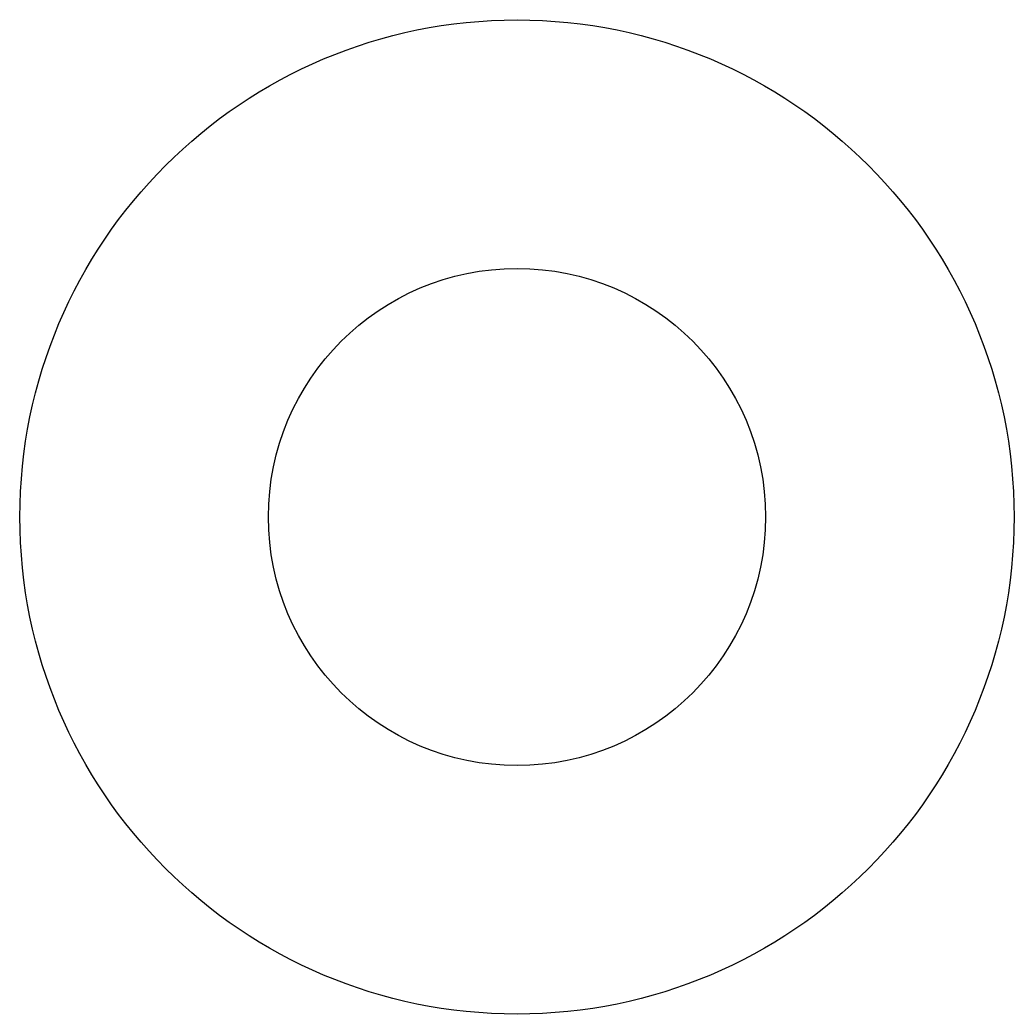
# Model space of a CAD drawing. Header units: millimetres. Extents: x -40 to -34, y 27.5 to 33.5.
import ezdxf

# ---------------------------------------------------------------- set-up
doc = ezdxf.new("R2010")
doc.units = ezdxf.units.MM
doc.layers.get('0').update_dxf_attribs({"linetype": 'CONTINUOUS'})

msp = doc.modelspace()

# ---------------------------------------------------------------- linework, layer by layer
for radius in [3, 1.5]:
    msp.add_circle((-37, 30.5), radius)

doc.saveas('drawing.dxf')
